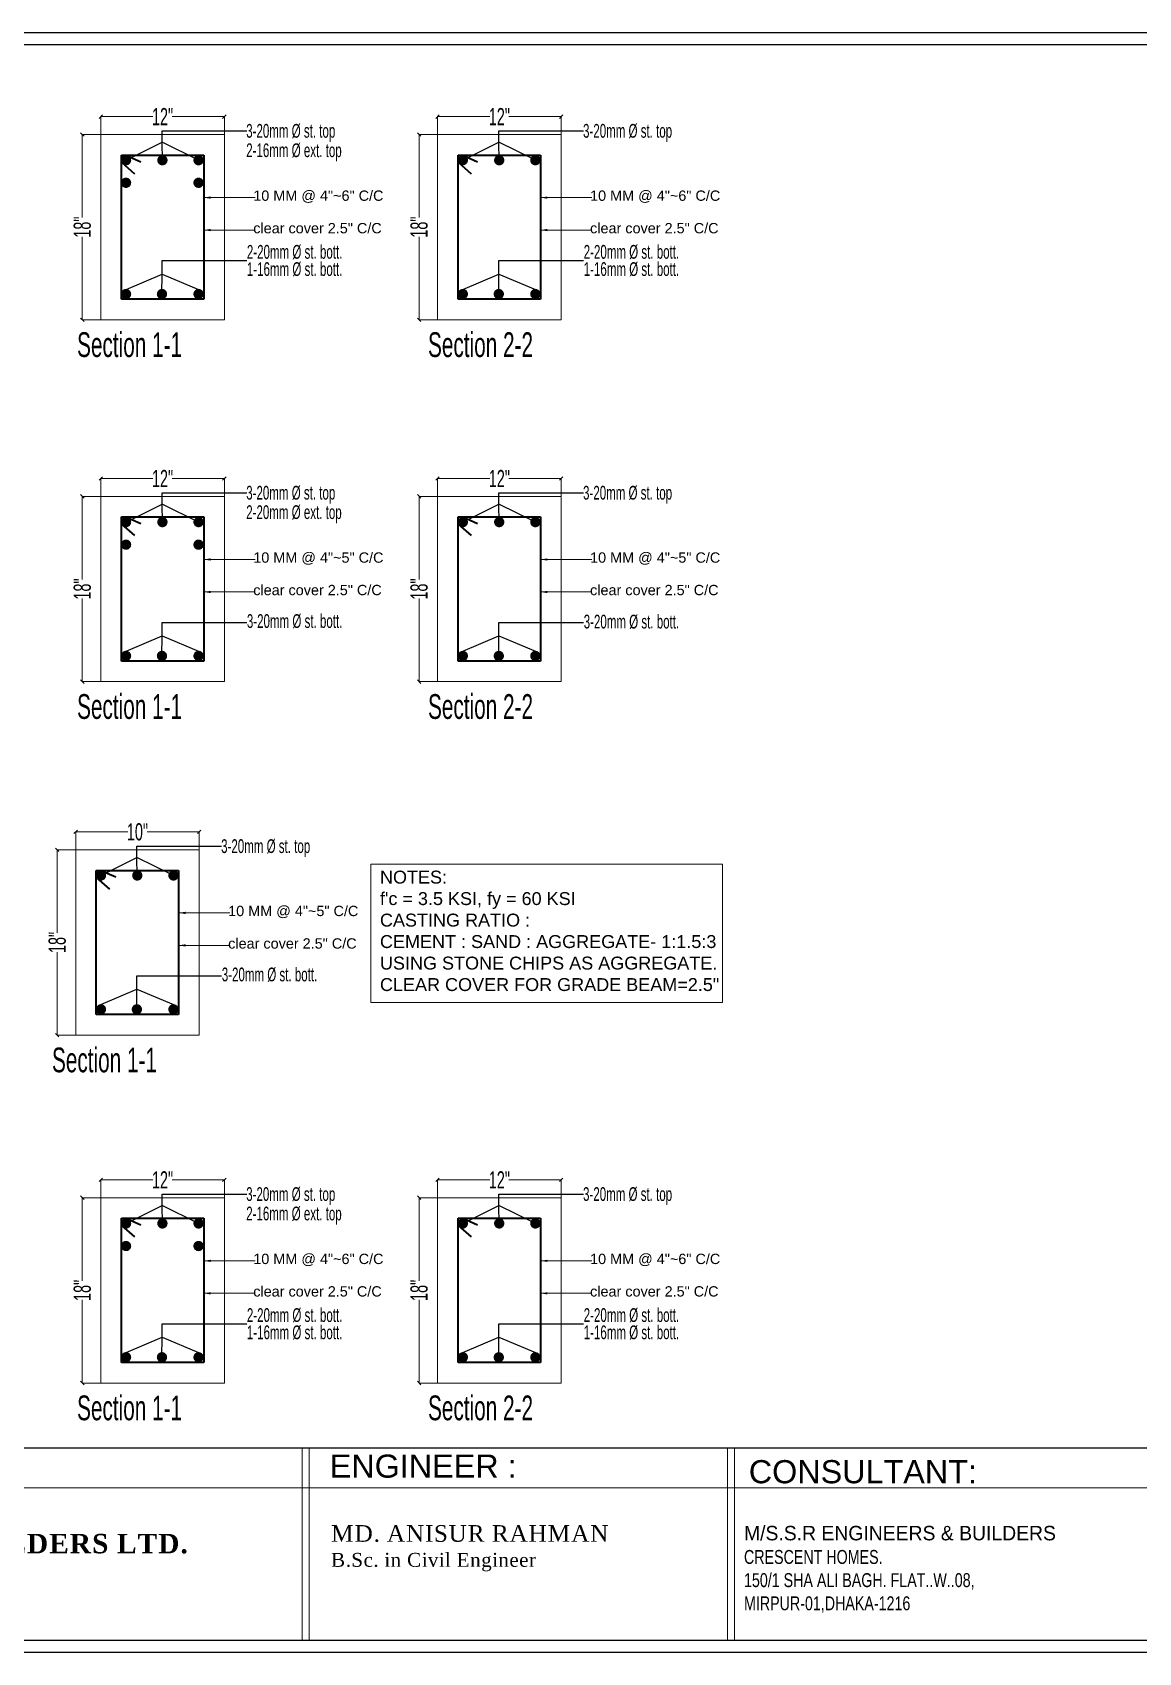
# Model space of a CAD drawing. Extents: x 52891 to 66536, y -48165 to -44533.
# Drawn here: x 61005 to 61649, y -48165 to -47223 of the extents above; entities that cross this region are included whole.
import ezdxf

# ---------------------------------------------------------------- set-up
doc = ezdxf.new("R2010")
doc.units = 0
doc.header["$MEASUREMENT"] = 0
doc.header["$PDMODE"] = 3
doc.layers.get('DEFPOINTS').update_dxf_attribs({"lineweight": 13})
for name, color, linetype, lineweight in [('1wal cladding', 5, 'Continuous', 13), ('DIMEN', 8, 'Continuous', 13), ('ROD', 1, 'Continuous', 35), ('TAXT', 252, 'Continuous', 15), ('TEXT', 7, 'Continuous', 13), ('WALL', 7, 'Continuous', 30)]:
    doc.layers.add(name, color=color, linetype=linetype, lineweight=lineweight)
doc.layers.add('dimsion', color=74, linetype='Continuous')
doc.layers.add('Layer1', color=174, linetype='Continuous')
doc.styles.add('Arial', font='arial.ttf')
doc.styles.get("Standard").update_dxf_attribs({"font": 'arial.ttf', "width": 0.6, "height": 6})
doc.dimstyles.new('1-4', dxfattribs={"dimtxt": 6, "dimasz": 4, "dimexe": 1, "dimexo": 1.5, "dimgap": 1, "dimtad": 1, "dimdec": 1, "dimzin": 3, "dimdsep": 46, "dimlunit": 4, "dimtxsty": 'Standard', "dimcen": 0.09, "dimdle": 4, "dimclrd": 252, "dimclre": 252, "dimclrt": 7, "dimadec": 0, "dimazin": 0, "dimtfac": 1, "dimtdec": 1, "dimtofl": 0, "dimtmove": 1, "dimatfit": 3, "dimfxl": 2, "dimfrac": 1, "dimtolj": 1, "dimtzin": 0, "dimlwd": 9, "dimlwe": 9, "dimarcsym": 0})
doc.dimstyles.new('Working Dimention', dxfattribs={"dimtxt": 6, "dimasz": 2, "dimexe": 0.18, "dimexo": 0.0625, "dimgap": 0.09, "dimtad": 0, "dimdec": 0, "dimzin": 3, "dimdsep": 46, "dimlunit": 3, "dimtxsty": 'Standard', "dimblk": 'OBLIQUE', "dimcen": 0.09, "dimclrd": 256, "dimclre": 256, "dimclrt": 256, "dimaunit": 1, "dimadec": 3, "dimazin": 0, "dimtfac": 1, "dimtdec": 0, "dimtofl": 0, "dimtmove": 0, "dimatfit": 3, "dimfxl": 1, "dimtolj": 1, "dimtzin": 0, "dimlwd": -1, "dimlwe": -1, "dimarcsym": 0})

# ---------------------------------------------------------------- blocks, each defined once
blk = doc.blocks.new('_Oblique')
at = {"layer": 'WALL', "color": 0, "lineweight": -2}
blk.add_line((-0.5, -0.5), (0.5, 0.5), dxfattribs=at)
blk = doc.blocks.new('*D1781')
at = {"layer": 'DEFPOINTS', "color": 0, "ltscale": 2}
for p in [(61034.37, -47281.96), (61044.95, -47281.96), (61045.1, -47389.74)]:
    blk.add_point(p, dxfattribs=at)
at = {"layer": 'DIMEN', "ltscale": 2}
for p, q in [((61044.89, -47281.96), (61034.19, -47281.96)), ((61034.37, -47281.96), (61034.37, -47330.26)), ((61034.37, -47389.74), (61034.37, -47341.44)), ((61045.04, -47389.74), (61034.19, -47389.74))]:
    blk.add_line(p, q, dxfattribs=at)
at = {"layer": 'DIMEN', "ltscale": 2, "xscale": 2, "yscale": 2, "zscale": 2}
for p, rotation in [((61034.37, -47281.96), 90), ((61034.37, -47389.74), 270)]:
    blk.add_blockref('_Oblique', p, dxfattribs=dict(at, rotation=rotation))
at = {"layer": 'DIMEN', "ltscale": 2, "insert": (61034.37, -47335.85), "char_height": 6, "attachment_point": 5, "rotation": 90}
blk.add_mtext('\\A1;{\\H1.667x;18"}', dxfattribs=at)
blk = doc.blocks.new('*D1782')
at = {"layer": 'DEFPOINTS', "color": 0, "ltscale": 2}
for p in [(61116.95, -47271.57), (61045.1, -47284.08), (61116.95, -47284.08)]:
    blk.add_point(p, dxfattribs=at)
at = {"layer": 'DIMEN', "ltscale": 2}
for p, q in [((61045.1, -47284.02), (61045.1, -47271.39)), ((61116.95, -47284.02), (61116.95, -47271.39)), ((61045.1, -47271.57), (61075.44, -47271.57)), ((61116.95, -47271.57), (61086.61, -47271.57))]:
    blk.add_line(p, q, dxfattribs=at)
at = {"layer": 'DIMEN', "ltscale": 2, "xscale": 2, "yscale": 2, "zscale": 2, "rotation": 180}
blk.add_blockref('_Oblique', (61045.1, -47271.57), dxfattribs=at)
at = {"layer": 'DIMEN', "ltscale": 2, "xscale": 2, "yscale": 2, "zscale": 2}
blk.add_blockref('_Oblique', (61116.95, -47271.57), dxfattribs=at)
at = {"layer": 'DIMEN', "ltscale": 2, "insert": (61081.03, -47271.57), "char_height": 6, "attachment_point": 5}
blk.add_mtext('\\A1;{\\H1.667x;12"}', dxfattribs=at)
blk = doc.blocks.new('*D1783')
at = {"layer": 'DEFPOINTS', "color": 0, "ltscale": 2}
for p in [(61230.21, -47281.96), (61240.79, -47281.96), (61240.94, -47389.74)]:
    blk.add_point(p, dxfattribs=at)
at = {"layer": 'DIMEN', "ltscale": 2}
for p, q in [((61240.73, -47281.96), (61230.03, -47281.96)), ((61230.21, -47281.96), (61230.21, -47330.26)), ((61230.21, -47389.74), (61230.21, -47341.44)), ((61240.88, -47389.74), (61230.03, -47389.74))]:
    blk.add_line(p, q, dxfattribs=at)
at = {"layer": 'DIMEN', "ltscale": 2, "xscale": 2, "yscale": 2, "zscale": 2}
for p, rotation in [((61230.21, -47281.96), 90), ((61230.21, -47389.74), 270)]:
    blk.add_blockref('_Oblique', p, dxfattribs=dict(at, rotation=rotation))
at = {"layer": 'DIMEN', "ltscale": 2, "insert": (61230.21, -47335.85), "char_height": 6, "attachment_point": 5, "rotation": 90}
blk.add_mtext('\\A1;{\\H1.667x;18"}', dxfattribs=at)
blk = doc.blocks.new('*D1784')
at = {"layer": 'DEFPOINTS', "color": 0, "ltscale": 2}
for p in [(61312.79, -47271.57), (61240.94, -47284.08), (61312.79, -47284.08)]:
    blk.add_point(p, dxfattribs=at)
at = {"layer": 'DIMEN', "ltscale": 2}
for p, q in [((61240.94, -47284.02), (61240.94, -47271.39)), ((61312.79, -47284.02), (61312.79, -47271.39)), ((61240.94, -47271.57), (61271.28, -47271.57)), ((61312.79, -47271.57), (61282.46, -47271.57))]:
    blk.add_line(p, q, dxfattribs=at)
at = {"layer": 'DIMEN', "ltscale": 2, "xscale": 2, "yscale": 2, "zscale": 2, "rotation": 180}
blk.add_blockref('_Oblique', (61240.94, -47271.57), dxfattribs=at)
at = {"layer": 'DIMEN', "ltscale": 2, "xscale": 2, "yscale": 2, "zscale": 2}
blk.add_blockref('_Oblique', (61312.79, -47271.57), dxfattribs=at)
at = {"layer": 'DIMEN', "ltscale": 2, "insert": (61276.87, -47271.57), "char_height": 6, "attachment_point": 5}
blk.add_mtext('\\A1;{\\H1.667x;12"}', dxfattribs=at)
blk = doc.blocks.new('*D1787')
at = {"layer": 'DEFPOINTS', "color": 0, "ltscale": 2}
for p in [(61034.37, -47492.46), (61044.95, -47492.46), (61045.1, -47600.24)]:
    blk.add_point(p, dxfattribs=at)
at = {"layer": 'DIMEN', "ltscale": 2}
for p, q in [((61044.89, -47492.46), (61034.19, -47492.46)), ((61034.37, -47492.46), (61034.37, -47540.76)), ((61034.37, -47600.24), (61034.37, -47551.94)), ((61045.04, -47600.24), (61034.19, -47600.24))]:
    blk.add_line(p, q, dxfattribs=at)
at = {"layer": 'DIMEN', "ltscale": 2, "xscale": 2, "yscale": 2, "zscale": 2}
for p, rotation in [((61034.37, -47492.46), 90), ((61034.37, -47600.24), 270)]:
    blk.add_blockref('_Oblique', p, dxfattribs=dict(at, rotation=rotation))
at = {"layer": 'DIMEN', "ltscale": 2, "insert": (61034.37, -47546.35), "char_height": 6, "attachment_point": 5, "rotation": 90}
blk.add_mtext('\\A1;{\\H1.667x;18"}', dxfattribs=at)
blk = doc.blocks.new('*D1788')
at = {"layer": 'DEFPOINTS', "color": 0, "ltscale": 2}
for p in [(61116.95, -47482.07), (61045.1, -47494.58), (61116.95, -47494.58)]:
    blk.add_point(p, dxfattribs=at)
at = {"layer": 'DIMEN', "ltscale": 2}
for p, q in [((61045.1, -47494.52), (61045.1, -47481.89)), ((61045.1, -47482.07), (61075.44, -47482.07)), ((61116.95, -47482.07), (61086.61, -47482.07)), ((61116.95, -47494.52), (61116.95, -47481.89))]:
    blk.add_line(p, q, dxfattribs=at)
at = {"layer": 'DIMEN', "ltscale": 2, "xscale": 2, "yscale": 2, "zscale": 2, "rotation": 180}
blk.add_blockref('_Oblique', (61045.1, -47482.07), dxfattribs=at)
at = {"layer": 'DIMEN', "ltscale": 2, "xscale": 2, "yscale": 2, "zscale": 2}
blk.add_blockref('_Oblique', (61116.95, -47482.07), dxfattribs=at)
at = {"layer": 'DIMEN', "ltscale": 2, "insert": (61081.03, -47482.07), "char_height": 6, "attachment_point": 5}
blk.add_mtext('\\A1;{\\H1.667x;12"}', dxfattribs=at)
blk = doc.blocks.new('*D1785')
at = {"layer": 'DEFPOINTS', "color": 0, "ltscale": 2}
for p in [(61230.21, -47492.46), (61240.79, -47492.46), (61240.94, -47600.24)]:
    blk.add_point(p, dxfattribs=at)
at = {"layer": 'DIMEN', "ltscale": 2}
for p, q in [((61240.73, -47492.46), (61230.03, -47492.46)), ((61230.21, -47492.46), (61230.21, -47540.76)), ((61230.21, -47600.24), (61230.21, -47551.94)), ((61240.88, -47600.24), (61230.03, -47600.24))]:
    blk.add_line(p, q, dxfattribs=at)
at = {"layer": 'DIMEN', "ltscale": 2, "xscale": 2, "yscale": 2, "zscale": 2}
for p, rotation in [((61230.21, -47492.46), 90), ((61230.21, -47600.24), 270)]:
    blk.add_blockref('_Oblique', p, dxfattribs=dict(at, rotation=rotation))
at = {"layer": 'DIMEN', "ltscale": 2, "insert": (61230.21, -47546.35), "char_height": 6, "attachment_point": 5, "rotation": 90}
blk.add_mtext('\\A1;{\\H1.667x;18"}', dxfattribs=at)
blk = doc.blocks.new('*D1786')
at = {"layer": 'DEFPOINTS', "color": 0, "ltscale": 2}
for p in [(61312.79, -47482.07), (61240.94, -47494.58), (61312.79, -47494.58)]:
    blk.add_point(p, dxfattribs=at)
at = {"layer": 'DIMEN', "ltscale": 2}
for p, q in [((61240.94, -47494.52), (61240.94, -47481.89)), ((61240.94, -47482.07), (61271.28, -47482.07)), ((61312.79, -47482.07), (61282.46, -47482.07)), ((61312.79, -47494.52), (61312.79, -47481.89))]:
    blk.add_line(p, q, dxfattribs=at)
at = {"layer": 'DIMEN', "ltscale": 2, "xscale": 2, "yscale": 2, "zscale": 2, "rotation": 180}
blk.add_blockref('_Oblique', (61240.94, -47482.07), dxfattribs=at)
at = {"layer": 'DIMEN', "ltscale": 2, "xscale": 2, "yscale": 2, "zscale": 2}
blk.add_blockref('_Oblique', (61312.79, -47482.07), dxfattribs=at)
at = {"layer": 'DIMEN', "ltscale": 2, "insert": (61276.87, -47482.07), "char_height": 6, "attachment_point": 5}
blk.add_mtext('\\A1;{\\H1.667x;12"}', dxfattribs=at)
blk = doc.blocks.new('*D1797')
at = {"layer": 'DEFPOINTS', "color": 0, "ltscale": 2}
for p in [(61019.78, -47698.03), (61030.36, -47698.03), (61030.51, -47805.8)]:
    blk.add_point(p, dxfattribs=at)
at = {"layer": 'DIMEN', "ltscale": 2}
for p, q in [((61030.29, -47698.03), (61019.6, -47698.03)), ((61019.78, -47698.03), (61019.78, -47746.33)), ((61019.78, -47805.8), (61019.78, -47757.5)), ((61030.44, -47805.8), (61019.6, -47805.8))]:
    blk.add_line(p, q, dxfattribs=at)
at = {"layer": 'DIMEN', "ltscale": 2, "xscale": 2, "yscale": 2, "zscale": 2}
for p, rotation in [((61019.78, -47698.03), 90), ((61019.78, -47805.8), 270)]:
    blk.add_blockref('_Oblique', p, dxfattribs=dict(at, rotation=rotation))
at = {"layer": 'DIMEN', "ltscale": 2, "insert": (61019.78, -47751.92), "char_height": 6, "attachment_point": 5, "rotation": 90}
blk.add_mtext('\\A1;{\\H1.667x;18"}', dxfattribs=at)
blk = doc.blocks.new('*D1798')
at = {"layer": 'DEFPOINTS', "color": 0, "ltscale": 2}
for p in [(61102.36, -47687.63), (61030.51, -47700.14), (61102.36, -47700.14)]:
    blk.add_point(p, dxfattribs=at)
at = {"layer": 'DIMEN', "ltscale": 2}
for p, q in [((61030.51, -47700.08), (61030.51, -47687.45)), ((61030.51, -47687.63), (61060.84, -47687.63)), ((61102.36, -47687.63), (61072.02, -47687.63)), ((61102.36, -47700.08), (61102.36, -47687.45))]:
    blk.add_line(p, q, dxfattribs=at)
at = {"layer": 'DIMEN', "ltscale": 2, "xscale": 2, "yscale": 2, "zscale": 2, "rotation": 180}
blk.add_blockref('_Oblique', (61030.51, -47687.63), dxfattribs=at)
at = {"layer": 'DIMEN', "ltscale": 2, "xscale": 2, "yscale": 2, "zscale": 2}
blk.add_blockref('_Oblique', (61102.36, -47687.63), dxfattribs=at)
at = {"layer": 'DIMEN', "ltscale": 2, "insert": (61066.43, -47687.63), "char_height": 6, "attachment_point": 5}
blk.add_mtext('\\A1;{\\H1.667x;10"}', dxfattribs=at)
blk = doc.blocks.new('*D1806')
at = {"layer": 'DEFPOINTS', "color": 0, "ltscale": 2}
for p in [(61034.37, -47900.41), (61044.95, -47900.41), (61045.1, -48008.19)]:
    blk.add_point(p, dxfattribs=at)
at = {"layer": 'DIMEN', "ltscale": 2}
for p, q in [((61044.89, -47900.41), (61034.19, -47900.41)), ((61034.37, -47900.41), (61034.37, -47948.71)), ((61034.37, -48008.19), (61034.37, -47959.89)), ((61045.04, -48008.19), (61034.19, -48008.19))]:
    blk.add_line(p, q, dxfattribs=at)
at = {"layer": 'DIMEN', "ltscale": 2, "xscale": 2, "yscale": 2, "zscale": 2}
for p, rotation in [((61034.37, -47900.41), 90), ((61034.37, -48008.19), 270)]:
    blk.add_blockref('_Oblique', p, dxfattribs=dict(at, rotation=rotation))
at = {"layer": 'DIMEN', "ltscale": 2, "insert": (61034.37, -47954.3), "char_height": 6, "attachment_point": 5, "rotation": 90}
blk.add_mtext('\\A1;{\\H1.667x;18"}', dxfattribs=at)
blk = doc.blocks.new('*D1807')
at = {"layer": 'DEFPOINTS', "color": 0, "ltscale": 2}
for p in [(61116.95, -47890.02), (61045.1, -47902.53), (61116.95, -47902.53)]:
    blk.add_point(p, dxfattribs=at)
at = {"layer": 'DIMEN', "ltscale": 2}
for p, q in [((61045.1, -47902.47), (61045.1, -47889.84)), ((61045.1, -47890.02), (61075.44, -47890.02)), ((61116.95, -47890.02), (61086.61, -47890.02)), ((61116.95, -47902.47), (61116.95, -47889.84))]:
    blk.add_line(p, q, dxfattribs=at)
at = {"layer": 'DIMEN', "ltscale": 2, "xscale": 2, "yscale": 2, "zscale": 2, "rotation": 180}
blk.add_blockref('_Oblique', (61045.1, -47890.02), dxfattribs=at)
at = {"layer": 'DIMEN', "ltscale": 2, "xscale": 2, "yscale": 2, "zscale": 2}
blk.add_blockref('_Oblique', (61116.95, -47890.02), dxfattribs=at)
at = {"layer": 'DIMEN', "ltscale": 2, "insert": (61081.03, -47890.02), "char_height": 6, "attachment_point": 5}
blk.add_mtext('\\A1;{\\H1.667x;12"}', dxfattribs=at)
blk = doc.blocks.new('*D1804')
at = {"layer": 'DEFPOINTS', "color": 0, "ltscale": 2}
for p in [(61230.21, -47900.41), (61240.79, -47900.41), (61240.94, -48008.19)]:
    blk.add_point(p, dxfattribs=at)
at = {"layer": 'DIMEN', "ltscale": 2}
for p, q in [((61240.73, -47900.41), (61230.03, -47900.41)), ((61230.21, -47900.41), (61230.21, -47948.71)), ((61230.21, -48008.19), (61230.21, -47959.89)), ((61240.88, -48008.19), (61230.03, -48008.19))]:
    blk.add_line(p, q, dxfattribs=at)
at = {"layer": 'DIMEN', "ltscale": 2, "xscale": 2, "yscale": 2, "zscale": 2}
for p, rotation in [((61230.21, -47900.41), 90), ((61230.21, -48008.19), 270)]:
    blk.add_blockref('_Oblique', p, dxfattribs=dict(at, rotation=rotation))
at = {"layer": 'DIMEN', "ltscale": 2, "insert": (61230.21, -47954.3), "char_height": 6, "attachment_point": 5, "rotation": 90}
blk.add_mtext('\\A1;{\\H1.667x;18"}', dxfattribs=at)
blk = doc.blocks.new('*D1805')
at = {"layer": 'DEFPOINTS', "color": 0, "ltscale": 2}
for p in [(61312.79, -47890.02), (61240.94, -47902.53), (61312.79, -47902.53)]:
    blk.add_point(p, dxfattribs=at)
at = {"layer": 'DIMEN', "ltscale": 2}
for p, q in [((61240.94, -47902.47), (61240.94, -47889.84)), ((61240.94, -47890.02), (61271.28, -47890.02)), ((61312.79, -47890.02), (61282.46, -47890.02)), ((61312.79, -47902.47), (61312.79, -47889.84))]:
    blk.add_line(p, q, dxfattribs=at)
at = {"layer": 'DIMEN', "ltscale": 2, "xscale": 2, "yscale": 2, "zscale": 2, "rotation": 180}
blk.add_blockref('_Oblique', (61240.94, -47890.02), dxfattribs=at)
at = {"layer": 'DIMEN', "ltscale": 2, "xscale": 2, "yscale": 2, "zscale": 2}
blk.add_blockref('_Oblique', (61312.79, -47890.02), dxfattribs=at)
at = {"layer": 'DIMEN', "ltscale": 2, "insert": (61276.87, -47890.02), "char_height": 6, "attachment_point": 5}
blk.add_mtext('\\A1;{\\H1.667x;12"}', dxfattribs=at)
blk = doc.blocks.new('L')
at = {"layer": 'Layer1', "color": 0}
blk.add_line((0, 65.62), (-777.86, 65.62), dxfattribs=at)
at = {"layer": 'Layer1', "color": 4}
blk.add_lwpolyline([(-781.98, 548.61), (4.12, 548.61), (4.12, -4.12), (-781.98, -4.12)], close=True, dxfattribs=at)
at = {"layer": 'Layer1', "color": 1}
blk.add_lwpolyline([(-777.86, 544.49), (0, 544.49), (0, 0), (-777.86, 0)], close=True, dxfattribs=at)
at = {"layer": 'TEXT', "color": 0}
for p, q in [((0, 65.62), (-777.86, 65.62)), ((-348.23, 0.31), (-348.23, 65.62)), ((-345.86, 0.31), (-345.86, 65.62)), ((-203.16, 0.31), (-203.16, 65.62)), ((-200.79, 0.31), (-200.79, 65.62)), ((-777.86, 52.07), (0, 52.07))]:
    blk.add_line(p, q, dxfattribs=at)
at = {"layer": 'TEXT', "color": 4, "lineweight": 13, "insert": (-338.79, 63.44), "char_height": 7.894, "attachment_point": 1, "style": 'Arial'}
blk.add_mtext('ENGINEER :', dxfattribs=at)
at = {"layer": 'TEXT', "color": 4, "lineweight": 13, "insert": (-195.89, 61.54), "char_height": 7.8937, "attachment_point": 1, "line_spacing_factor": 1.5, "style": 'Arial'}
blk.add_mtext('CONSULTANT:', dxfattribs=at)
at = {"layer": 'TEXT', "color": 3, "lineweight": 13, "attachment_point": 1, "style": 'Arial'}
for s, insert, char_height, width in [('{\\fTimes New Roman|b0|i0|c0|p18;\\T1.05;MD. ANISUR RAHMAN\\P\\H0.8344x;B.Sc. in Civil Engineer}', (-338.33, 39.36), 5.6834, 108.3857), ('\\pt139.4;{\\fTimes New Roman|b1|i0|c0|p18;\\T1.05;\\C5;ROBUST BUILDERS LTD.}', (-513.76, 36.38), 6.64, 133.2452)]:
    blk.add_mtext(s, dxfattribs=dict(at, insert=insert, char_height=char_height, width=width))
at = {"layer": 'TEXT', "color": 4, "insert": (-197.52, 39.11), "char_height": 4.89284, "attachment_point": 1, "style": 'Arial'}
blk.add_mtext('\\pt1.131;{\\fBankGothic Lt BT|b0|i0|c0|p34;\\H1.009x;\\C96;M/S.S.R ENGINEERS & BUILDERS\\fSwis721 LtCn BT|b0|i0|c0|p34;\\H0.6676x;\\C1;\\P\\H1.439x;\\C5;CRESCENT HOMES.\\P150/1 SHA ALI BAGH. FLAT..W..08,\\PMIRPUR-01,DHAKA-1216}', dxfattribs=at)

msp = doc.modelspace()

# ---------------------------------------------------------------- linework, layer by layer
at = {"layer": '1wal cladding'}
msp.add_lwpolyline([(61202.04, -47706.31), (61406.71, -47706.31), (61406.71, -47786.94), (61202.04, -47786.94)], close=True, dxfattribs=at)
at = {"layer": 'DIMEN'}
for p, q in [((61045.1, -47281.96), (61116.95, -47281.96)), ((61045.1, -47389.74), (61045.1, -47281.96)), ((61116.95, -47281.96), (61116.95, -47389.74)), ((61240.94, -47281.96), (61312.79, -47281.96)), ((61240.94, -47389.74), (61240.94, -47281.96)), ((61312.79, -47281.96), (61312.79, -47389.74)), ((61116.95, -47389.74), (61045.1, -47389.74)), ((61312.79, -47389.74), (61240.94, -47389.74)), ((61045.1, -47492.46), (61116.95, -47492.46)), ((61045.1, -47600.24), (61045.1, -47492.46)), ((61116.95, -47492.46), (61116.95, -47600.24)), ((61240.94, -47492.46), (61312.79, -47492.46)), ((61240.94, -47600.24), (61240.94, -47492.46)), ((61312.79, -47492.46), (61312.79, -47600.24)), ((61116.95, -47600.24), (61045.1, -47600.24)), ((61312.79, -47600.24), (61240.94, -47600.24)), ((61030.51, -47698.03), (61102.36, -47698.03)), ((61030.51, -47805.8), (61030.51, -47698.03)), ((61102.36, -47698.03), (61102.36, -47805.8)), ((61102.36, -47805.8), (61030.51, -47805.8)), ((61045.1, -47900.41, -2089.42), (61116.95, -47900.41, -2089.42)), ((61045.1, -48008.19, -2089.42), (61045.1, -47900.41, -2089.42)), ((61116.95, -47900.41, -2089.42), (61116.95, -48008.19, -2089.42)), ((61240.94, -47900.41, -2089.42), (61312.79, -47900.41, -2089.42)), ((61240.94, -48008.19, -2089.42), (61240.94, -47900.41, -2089.42)), ((61312.79, -47900.41, -2089.42), (61312.79, -48008.19, -2089.42)), ((61116.95, -48008.19, -2089.42), (61045.1, -48008.19, -2089.42)), ((61312.79, -48008.19, -2089.42), (61240.94, -48008.19, -2089.42))]:
    msp.add_line(p, q, dxfattribs=at)
at = {"layer": 'dimsion', "ltscale": 2}
for p, q in [((61059.79, -47296.93), (61080.73, -47286.49)), ((61101.96, -47296.93), (61080.73, -47286.49)), ((61080.94, -47296.93), (61080.73, -47286.49)), ((61255.64, -47296.93), (61276.57, -47286.49)), ((61297.8, -47296.93), (61276.57, -47286.49)), ((61276.78, -47296.93), (61276.57, -47286.49)), ((61059.79, -47372.05), (61080.73, -47363.14)), ((61080.69, -47374.78), (61080.73, -47363.14)), ((61080.73, -47363.14), (61101.96, -47372.05)), ((61255.64, -47372.05), (61276.57, -47363.14)), ((61276.53, -47374.78), (61276.57, -47363.14)), ((61276.57, -47363.14), (61297.8, -47372.05)), ((61059.79, -47507.43), (61080.73, -47496.99)), ((61101.96, -47507.43), (61080.73, -47496.99)), ((61080.94, -47507.43), (61080.73, -47496.99)), ((61255.64, -47507.43), (61276.57, -47496.99)), ((61297.8, -47507.43), (61276.57, -47496.99)), ((61276.78, -47507.43), (61276.57, -47496.99)), ((61059.79, -47582.55), (61080.73, -47573.64)), ((61080.69, -47585.27), (61080.73, -47573.64)), ((61080.73, -47573.64), (61101.96, -47582.55)), ((61255.64, -47582.55), (61276.57, -47573.64)), ((61276.53, -47585.27), (61276.57, -47573.64)), ((61276.57, -47573.64), (61297.8, -47582.55)), ((61045.2, -47712.99), (61066.14, -47702.55)), ((61087.37, -47712.99), (61066.14, -47702.55)), ((61066.35, -47712.99), (61066.14, -47702.55)), ((61045.2, -47788.11), (61066.14, -47779.2)), ((61066.1, -47790.84), (61066.14, -47779.2)), ((61066.14, -47779.2), (61087.37, -47788.11)), ((61059.79, -47915.38, -2089.42), (61080.73, -47904.94, -2089.42)), ((61101.96, -47915.38, -2089.42), (61080.73, -47904.94, -2089.42)), ((61080.94, -47915.38, -2089.42), (61080.73, -47904.94, -2089.42)), ((61255.64, -47915.38, -2089.42), (61276.57, -47904.94, -2089.42)), ((61297.8, -47915.38, -2089.42), (61276.57, -47904.94, -2089.42)), ((61276.78, -47915.38, -2089.42), (61276.57, -47904.94, -2089.42)), ((61059.79, -47990.5, -2089.42), (61080.73, -47981.59, -2089.42)), ((61080.69, -47993.22, -2089.42), (61080.73, -47981.59, -2089.42)), ((61080.73, -47981.59, -2089.42), (61101.96, -47990.5, -2089.42)), ((61255.64, -47990.5, -2089.42), (61276.57, -47981.59, -2089.42)), ((61276.53, -47993.22, -2089.42), (61276.57, -47981.59, -2089.42)), ((61276.57, -47981.59, -2089.42), (61297.8, -47990.5, -2089.42))]:
    msp.add_line(p, q, dxfattribs=at)
at = {"layer": 'ROD', "color": 1}
for p, q in [((61057.08, -47293.94), (61104.98, -47293.94)), ((61057.08, -47377.77), (61057.08, -47293.94)), ((61057.08, -47298.11), (61064.73, -47304.81)), ((61059.76, -47293.94), (61068.38, -47297.78)), ((61104.98, -47293.94), (61104.98, -47377.77)), ((61252.92, -47293.94), (61300.82, -47293.94)), ((61252.92, -47377.77), (61252.92, -47293.94)), ((61252.92, -47298.11), (61260.57, -47304.81)), ((61255.61, -47293.94), (61264.23, -47297.78)), ((61300.82, -47293.94), (61300.82, -47377.77)), ((61104.98, -47377.77), (61057.08, -47377.77)), ((61300.82, -47377.77), (61252.92, -47377.77)), ((61057.08, -47504.44), (61104.98, -47504.44)), ((61057.08, -47588.26), (61057.08, -47504.44)), ((61059.76, -47504.44), (61068.38, -47508.27)), ((61104.98, -47504.44), (61104.98, -47588.26)), ((61252.92, -47504.44), (61300.82, -47504.44)), ((61252.92, -47588.26), (61252.92, -47504.44)), ((61255.61, -47504.44), (61264.23, -47508.27)), ((61300.82, -47504.44), (61300.82, -47588.26)), ((61057.08, -47508.6), (61064.73, -47515.31)), ((61252.92, -47508.6), (61260.57, -47515.31)), ((61104.98, -47588.26), (61057.08, -47588.26)), ((61300.82, -47588.26), (61252.92, -47588.26)), ((61042.48, -47710), (61090.38, -47710)), ((61042.48, -47793.83), (61042.48, -47710)), ((61042.48, -47714.17), (61050.13, -47720.87)), ((61045.17, -47710), (61053.79, -47713.84)), ((61090.38, -47710), (61090.38, -47793.83)), ((61090.38, -47793.83), (61042.48, -47793.83)), ((61057.08, -47912.39, -2089.42), (61104.98, -47912.39, -2089.42)), ((61057.08, -47996.21, -2089.42), (61057.08, -47912.39, -2089.42)), ((61057.08, -47916.56, -2089.42), (61064.73, -47923.26, -2089.42)), ((61059.76, -47912.39, -2089.42), (61068.38, -47916.23, -2089.42)), ((61104.98, -47912.39, -2089.42), (61104.98, -47996.21, -2089.42)), ((61252.92, -47912.39, -2089.42), (61300.82, -47912.39, -2089.42)), ((61252.92, -47996.21, -2089.42), (61252.92, -47912.39, -2089.42)), ((61252.92, -47916.56, -2089.42), (61260.57, -47923.26, -2089.42)), ((61255.61, -47912.39, -2089.42), (61264.23, -47916.23, -2089.42)), ((61300.82, -47912.39, -2089.42), (61300.82, -47996.21, -2089.42)), ((61104.98, -47996.21, -2089.42), (61057.08, -47996.21, -2089.42)), ((61300.82, -47996.21, -2089.42), (61252.92, -47996.21, -2089.42))]:
    msp.add_line(p, q, dxfattribs=at)
at = {"layer": 'ROD', "color": 1, "const_width": 2.99}
for points in [[(61058.3, -47296.93, -1), (61061.29, -47296.93, -1)], [(61079.44, -47296.93, -1), (61082.44, -47296.93, -1)], [(61100.46, -47296.93, -1), (61103.46, -47296.93, -1)], [(61254.14, -47296.93, -1), (61257.13, -47296.93, -1)], [(61275.29, -47296.93, -1), (61278.28, -47296.93, -1)], [(61296.3, -47296.93, -1), (61299.3, -47296.93, -1)], [(61058.3, -47310.06, -1), (61061.29, -47310.06, -1)], [(61100.46, -47310.06, -1), (61103.46, -47310.06, -1)], [(61058.3, -47374.78, 1), (61061.29, -47374.78, 1)], [(61079.19, -47374.78, 1), (61082.19, -47374.78, 1)], [(61100.46, -47374.78, 1), (61103.46, -47374.78, 1)], [(61254.14, -47374.78, 1), (61257.13, -47374.78, 1)], [(61275.04, -47374.78, 1), (61278.03, -47374.78, 1)], [(61296.3, -47374.78, 1), (61299.3, -47374.78, 1)], [(61058.3, -47507.43, -1), (61061.29, -47507.43, -1)], [(61079.44, -47507.43, -1), (61082.44, -47507.43, -1)], [(61100.46, -47507.43, -1), (61103.46, -47507.43, -1)], [(61254.14, -47507.43, -1), (61257.13, -47507.43, -1)], [(61275.29, -47507.43, -1), (61278.28, -47507.43, -1)], [(61296.3, -47507.43, -1), (61299.3, -47507.43, -1)], [(61058.3, -47520.56, -1), (61061.29, -47520.56, -1)], [(61100.46, -47520.56, -1), (61103.46, -47520.56, -1)], [(61058.3, -47585.27, 1), (61061.29, -47585.27, 1)], [(61079.19, -47585.27, 1), (61082.19, -47585.27, 1)], [(61100.46, -47585.27, 1), (61103.46, -47585.27, 1)], [(61254.14, -47585.27, 1), (61257.13, -47585.27, 1)], [(61275.04, -47585.27, 1), (61278.03, -47585.27, 1)], [(61296.3, -47585.27, 1), (61299.3, -47585.27, 1)], [(61043.7, -47712.99, -1), (61046.7, -47712.99, -1)], [(61064.85, -47712.99, -1), (61067.84, -47712.99, -1)], [(61085.87, -47712.99, -1), (61088.86, -47712.99, -1)], [(61043.7, -47790.84, 1), (61046.7, -47790.84, 1)], [(61064.6, -47790.84, 1), (61067.59, -47790.84, 1)], [(61085.87, -47790.84, 1), (61088.86, -47790.84, 1)]]:
    msp.add_lwpolyline(points, format="xyb", close=True, dxfattribs=at)
at = {"layer": 'ROD', "color": 1, "const_width": 2.99, "elevation": -2089.42}
for points in [[(61058.3, -47915.38, -1), (61061.29, -47915.38, -1)], [(61079.44, -47915.38, -1), (61082.44, -47915.38, -1)], [(61100.46, -47915.38, -1), (61103.46, -47915.38, -1)], [(61254.14, -47915.38, -1), (61257.13, -47915.38, -1)], [(61275.29, -47915.38, -1), (61278.28, -47915.38, -1)], [(61296.3, -47915.38, -1), (61299.3, -47915.38, -1)], [(61058.3, -47928.51, -1), (61061.29, -47928.51, -1)], [(61100.46, -47928.51, -1), (61103.46, -47928.51, -1)], [(61058.3, -47993.22, 1), (61061.29, -47993.22, 1)], [(61079.19, -47993.22, 1), (61082.19, -47993.22, 1)], [(61100.46, -47993.22, 1), (61103.46, -47993.22, 1)], [(61254.14, -47993.22, 1), (61257.13, -47993.22, 1)], [(61275.04, -47993.22, 1), (61278.03, -47993.22, 1)], [(61296.3, -47993.22, 1), (61299.3, -47993.22, 1)]]:
    msp.add_lwpolyline(points, format="xyb", close=True, dxfattribs=at)

# ---------------------------------------------------------------- block references
at = {"layer": 'WALL', "xscale": 1.705011079768155, "yscale": 1.705011079768155, "zscale": 1.705011079760023}
msp.add_blockref('L', (61755.89, -48157.97), dxfattribs=at)

# ---------------------------------------------------------------- texts
at = {"layer": 'DIMEN'}
for s, insert, char_height, attachment_point in [('3-20mm Ø st. top', (61129.68, -47275.84), 8, 1), ('3-20mm Ø st. top', (61325.53, -47275.84), 8, 1), ('2-16mm Ø ext. top', (61129.68, -47287.14), 8, 1), ('2-20mm Ø st. bott.', (61130.07, -47354.53), 8, 7), ('2-20mm Ø st. bott.', (61325.91, -47354.53), 8, 7), ('1-16mm Ø st. bott.', (61130.07, -47364.56), 8, 7), ('1-16mm Ø st. bott.', (61325.91, -47364.56), 8, 7), ('Section 1-1', (61031.33, -47411.61), 14.4, 7), ('Section 2-2', (61235.39, -47411.61), 14.4, 7), ('3-20mm Ø st. top', (61129.68, -47486.34), 8, 1), ('3-20mm Ø st. top', (61325.53, -47486.34), 8, 1), ('2-20mm Ø ext. top', (61129.68, -47497.64), 8, 1), ('3-20mm Ø st. bott.', (61130.07, -47569.29), 8, 7), ('3-20mm Ø st. bott.', (61325.91, -47569.61), 8, 7), ('Section 1-1', (61031.33, -47622.1), 14.4, 7), ('Section 2-2', (61235.39, -47622.1), 14.4, 7), ('3-20mm Ø st. top', (61115.09, -47691.91), 8, 1), ('3-20mm Ø st. bott.', (61115.47, -47774.85), 8, 7), ('Section 1-1', (61016.74, -47827.67), 14.4, 7), ('3-20mm Ø st. top', (61129.68, -47894.29, -2089.42), 8, 1), ('3-20mm Ø st. top', (61325.53, -47894.29, -2089.42), 8, 1), ('2-16mm Ø ext. top', (61129.68, -47905.59, -2089.42), 8, 1), ('2-20mm Ø st. bott.', (61130.07, -47972.98, -2089.42), 8, 7), ('2-20mm Ø st. bott.', (61325.91, -47972.98, -2089.42), 8, 7), ('1-16mm Ø st. bott.', (61130.07, -47983.01, -2089.42), 8, 7), ('1-16mm Ø st. bott.', (61325.91, -47983.01, -2089.42), 8, 7), ('Section 1-1', (61031.33, -48030.06, -2089.42), 14.4, 7), ('Section 2-2', (61235.39, -48030.06, -2089.42), 14.4, 7)]:
    msp.add_mtext(s, dxfattribs=dict(at, insert=insert, char_height=char_height, attachment_point=attachment_point))
at = {"layer": 'TAXT', "insert": (61207.44, -47710.17), "char_height": 7.5, "attachment_point": 1, "style": 'Arial'}
msp.add_mtext('\\A1;NOTES:\\Pf\'c = 3.5 KSI, fy = 60 KSI\\PCASTING RATIO : \\PCEMENT : SAND : AGGREGATE- 1:1.5:3 \\PUSING STONE CHIPS AS AGGREGATE.\\PCLEAR COVER FOR GRADE BEAM=2.5"', dxfattribs=at)
at = {"layer": 'TEXT', "char_height": 4, "attachment_point": 1, "style": 'Arial'}
for s, insert in [('{\\H1.5x;10 MM @ 4"~6" C/C} ', (61133.78, -47314.55)), ('{\\H1.5x;10 MM @ 4"~6" C/C} ', (61329.62, -47314.55)), ('{\\H1.5x;clear cover 2.5" C/C} ', (61133.78, -47333.45)), ('{\\H1.5x;clear cover 2.5" C/C} ', (61329.62, -47333.45)), ('{\\H1.5x;10 MM @ 4"~5" C/C} ', (61133.78, -47525.05)), ('{\\H1.5x;10 MM @ 4"~5" C/C} ', (61329.62, -47525.05)), ('{\\H1.5x;clear cover 2.5" C/C} ', (61133.78, -47543.94)), ('{\\H1.5x;clear cover 2.5" C/C} ', (61329.62, -47543.94)), ('{\\H1.5x;10 MM @ 4"~5" C/C} ', (61119.18, -47730.61)), ('{\\H1.5x;clear cover 2.5" C/C} ', (61119.18, -47749.51)), ('{\\H1.5x;10 MM @ 4"~6" C/C} ', (61133.78, -47933, -2089.42)), ('{\\H1.5x;10 MM @ 4"~6" C/C} ', (61329.62, -47933, -2089.42)), ('{\\H1.5x;clear cover 2.5" C/C} ', (61133.78, -47951.89, -2089.42)), ('{\\H1.5x;clear cover 2.5" C/C} ', (61329.62, -47951.89, -2089.42))]:
    msp.add_mtext(s, dxfattribs=dict(at, insert=insert))

# ---------------------------------------------------------------- dimensions: what is measured, and where the dimension line sits
at = {"layer": 'DIMEN', "ltscale": 2}
for base, p1, p2, text, picture, middle in [((61116.95, -47271.57), (61045.1, -47284.08), (61116.95, -47284.08), '{\\H1.667x;12"}', '*D1782', (61081.03, -47271.57)), ((61312.79, -47271.57), (61240.94, -47284.08), (61312.79, -47284.08), '{\\H1.667x;12"}', '*D1784', (61276.87, -47271.57)), ((61116.95, -47482.07), (61045.1, -47494.58), (61116.95, -47494.58), '{\\H1.667x;12"}', '*D1788', (61081.03, -47482.07)), ((61312.79, -47482.07), (61240.94, -47494.58), (61312.79, -47494.58), '{\\H1.667x;12"}', '*D1786', (61276.87, -47482.07)), ((61102.36, -47687.63), (61030.51, -47700.14), (61102.36, -47700.14), '{\\H1.667x;10"}', '*D1798', (61066.43, -47687.63)), ((61116.95, -47890.02, -2089.42), (61045.1, -47902.53, -2089.42), (61116.95, -47902.53, -2089.42), '{\\H1.667x;12"}', '*D1807', (61081.03, -47890.02, -2089.42)), ((61312.79, -47890.02, -2089.42), (61240.94, -47902.53, -2089.42), (61312.79, -47902.53, -2089.42), '{\\H1.667x;12"}', '*D1805', (61276.87, -47890.02, -2089.42))]:
    dim = msp.add_linear_dim(base=base, p1=p1, p2=p2, text=text, dimstyle='Working Dimention', dxfattribs=at)
    dim.commit()
    dim.dimension.update_dxf_attribs({"geometry": picture, "text_midpoint": middle})
for base, p1, p2, picture, middle in [((61034.37, -47281.96), (61045.1, -47389.74), (61044.95, -47281.96), '*D1781', (61034.37, -47335.85)), ((61230.21, -47281.96), (61240.94, -47389.74), (61240.79, -47281.96), '*D1783', (61230.21, -47335.85)), ((61034.37, -47492.46), (61045.1, -47600.24), (61044.95, -47492.46), '*D1787', (61034.37, -47546.35)), ((61230.21, -47492.46), (61240.94, -47600.24), (61240.79, -47492.46), '*D1785', (61230.21, -47546.35)), ((61019.78, -47698.03), (61030.51, -47805.8), (61030.36, -47698.03), '*D1797', (61019.78, -47751.92)), ((61034.37, -47900.41, -2089.42), (61045.1, -48008.19, -2089.42), (61044.95, -47900.41, -2089.42), '*D1806', (61034.37, -47954.3, -2089.42)), ((61230.21, -47900.41, -2089.42), (61240.94, -48008.19, -2089.42), (61240.79, -47900.41, -2089.42), '*D1804', (61230.21, -47954.3, -2089.42))]:
    dim = msp.add_linear_dim(base=base, p1=p1, p2=p2, angle=90, text='{\\H1.667x;18"}', dimstyle='Working Dimention', dxfattribs=at)
    dim.commit()
    dim.dimension.update_dxf_attribs({"geometry": picture, "text_midpoint": middle})

# ---------------------------------------------------------------- leaders
at = {"layer": 'dimsion', "ltscale": 2}
for points in [[(61080.73, -47288.91), (61080.73, -47279.89), (61129.98, -47279.89)], [(61276.57, -47288.91), (61276.57, -47279.89), (61325.82, -47279.89)], [(61080.73, -47363.14), (61080.73, -47355.36), (61129.98, -47355.36)], [(61276.57, -47363.14), (61276.57, -47355.36), (61325.82, -47355.36)], [(61080.73, -47499.4), (61080.73, -47490.39), (61129.98, -47490.39)], [(61276.57, -47499.4), (61276.57, -47490.39), (61325.82, -47490.39)], [(61080.73, -47573.64), (61080.73, -47565.86), (61129.98, -47565.86)], [(61276.57, -47573.64), (61276.57, -47565.86), (61325.82, -47565.86)], [(61066.14, -47704.97), (61066.14, -47695.96), (61115.38, -47695.96)], [(61066.14, -47779.2), (61066.14, -47771.43), (61115.38, -47771.43)], [(61080.73, -47907.35, -2089.42), (61080.73, -47898.34, -2089.42), (61129.98, -47898.34, -2089.42)], [(61276.57, -47907.35, -2089.42), (61276.57, -47898.34, -2089.42), (61325.82, -47898.34, -2089.42)], [(61080.73, -47981.59, -2089.42), (61080.73, -47973.81, -2089.42), (61129.98, -47973.81, -2089.42)], [(61276.57, -47981.59, -2089.42), (61276.57, -47973.81, -2089.42), (61325.82, -47973.81, -2089.42)]]:
    msp.add_leader(points, dimstyle='Working Dimention', override={"dimgap": 0.09, "dimtad": 0}, dxfattribs=at)
at = {"layer": 'TEXT', "color": 4, "lineweight": 25}
for points in [[(61104.98, -47318.68), (61134.82, -47318.68)], [(61300.82, -47318.68), (61330.66, -47318.68)], [(61104.98, -47337.57), (61134.82, -47337.57)], [(61300.82, -47337.57), (61330.66, -47337.57)], [(61104.98, -47529.18), (61134.82, -47529.18)], [(61300.82, -47529.18), (61330.66, -47529.18)], [(61104.98, -47548.07), (61134.82, -47548.07)], [(61300.82, -47548.07), (61330.66, -47548.07)], [(61090.38, -47734.74), (61120.23, -47734.74)], [(61090.38, -47753.64), (61120.23, -47753.64)], [(61104.98, -47937.13, -2089.42), (61134.82, -47937.13, -2089.42)], [(61300.82, -47937.13, -2089.42), (61330.66, -47937.13, -2089.42)], [(61104.98, -47956.02, -2089.42), (61134.82, -47956.02, -2089.42)], [(61300.82, -47956.02, -2089.42), (61330.66, -47956.02, -2089.42)]]:
    msp.add_leader(points, dimstyle='1-4', override={"dimgap": 1, "dimtad": 0}, dxfattribs=at)

doc.saveas('drawing.dxf')
